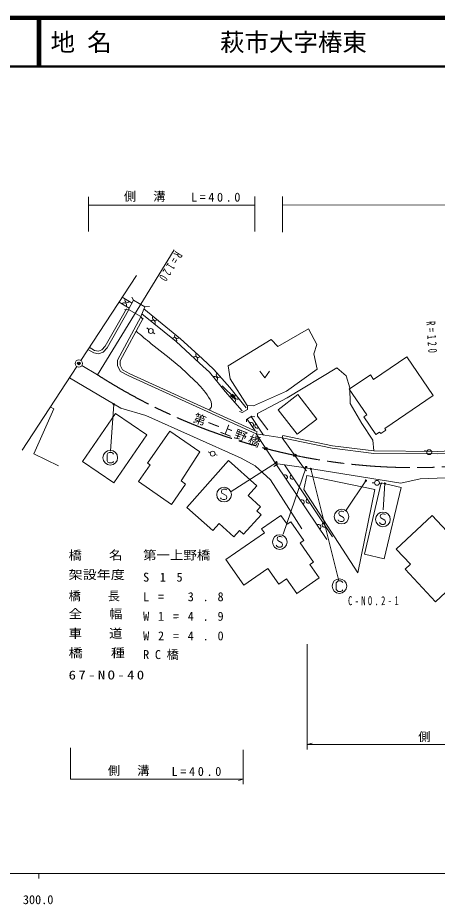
# Model space of a CAD drawing. Units: millimetres, scale not verified. Extents: x 40000 to 680000, y 20000 to 380000.
# Drawn here: x 363672 to 449416, y 198715 to 380000 of the extents above; entities that cross this region are included whole.
import ezdxf
from ezdxf.enums import TextEntityAlignment as Align

# ---------------------------------------------------------------- set-up
doc = ezdxf.new("R2010")
doc.units = ezdxf.units.MM
doc.header["$LTSCALE"] = 1000
doc.header["$PDMODE"] = 32
doc.header["$PDSIZE"] = 500
doc.linetypes.add('CHAIN', pattern=[18.5, 12, -1.5, 3.5, -1.5])
for name, color, linetype, lineweight in [('M-BGD', 7, 'Continuous', 13), ('M-BMK', 2, 'CHAIN', 13), ('M-BMK-SRVR', 3, 'Continuous', 13), ('M-STR-HTXT', 7, 'Continuous', 13), ('M-STR-STR1', 1, 'Continuous', 13), ('M-STR-STRC', 7, 'Continuous', 13), ('M-TTL', 2, 'Continuous', 140), ('M-TTL-BAND', 7, 'Continuous', 13), ('M-TTL-LINE', 7, 'Continuous', 50)]:
    doc.layers.add(name, color=color, linetype=linetype, lineweight=lineweight)
doc.layers.add('M-OTRS', color=6, linetype='Continuous')
doc.layers.add('M-TTL-TXT', color=7, linetype='Continuous')
doc.styles.add('ＭＳ ゴシック', font='')
doc.styles.get('ＭＳ ゴシック').set_extended_font_data('MS Gothic')

msp = doc.modelspace()

# ---------------------------------------------------------------- linework, layer by layer
at = {"layer": 'M-BGD'}
for p, q in [((387040, 321655), (385034, 322868)), ((384378, 321865), (386480, 320608)), ((387356, 322244), (386318, 320306)), ((388844, 318889), (389639, 320895)), ((390483, 316251), (390091, 316561)), ((391291, 315663), (391707, 315386)), ((406650, 308816), (407100, 306162)), ((435763, 306994), (431428, 304046)), ((405439, 304697), (408124, 302131)), ((410560, 297936), (412175, 295543)), ((413914, 294665), (411359, 298428)), ((434417, 298416), (436890, 294779)), ((412402, 294890), (412610, 295345)), ((417846, 294585), (417744, 294095)), ((436890, 294779), (437637, 295287)), ((403038, 291043), (402574, 291228)), ((403973, 290688), (404443, 290519)), ((447309, 291340), (446838, 291509)), ((416032, 288227), (416563, 288604)), ((416571, 288604), (426843, 273312)), ((427999, 273823), (418178, 288600)), ((422080, 288041), (422698, 287342)), ((436604, 284895), (436104, 284895)), ((437592, 284785), (438079, 284675)), ((403559, 275120), (398222, 279881)), ((413295, 279999), (412529, 279141)), ((408967, 275148), (407837, 273881)), ((424099, 268701), (421387, 272596)), ((406223, 269194), (409863, 263966)), ((418630, 265271), (420716, 262276)), ((420716, 262276), (425275, 265450)), ((420716, 262276), (420621, 262211))]:
    msp.add_line(p, q, dxfattribs=at)
for points in [[(390608, 320965), (389639, 320895), (387356, 322244), (387009, 322832)], [(378031, 312171), (379215, 311496), (380204, 311291), (381159, 311633), (381943, 312520), (386340, 320195)], [(378279, 312605), (379394, 311969), (380168, 311810), (380869, 312060), (381535, 312813), (385906, 320444)], [(385488, 320271), (386318, 320306), (388844, 318889), (389260, 318301)], [(389059, 319432), (396076, 313771), (400852, 309379), (402870, 307503), (406088, 303595), (409515, 299583)], [(410345, 300241), (406988, 304391), (403734, 308092), (401347, 310305), (396952, 314340), (389464, 320452)], [(388864, 318832), (384093, 309997), (384093, 308837), (384673, 307644), (386379, 306758), (412402, 294890)], [(389304, 318594), (384593, 309871), (384593, 308952), (385050, 308011), (386598, 307207), (412610, 295345)], [(406650, 308816), (415469, 314169), (416817, 312781), (423104, 316417), (424780, 313151), (424168, 311272), (424904, 308169), (418576, 303634), (411839, 300651), (410573, 300691), (407100, 306162)], [(435763, 306994), (436417, 306031), (443226, 310661)], [(438680, 295996), (448607, 302746), (443226, 310661)], [(412656, 299099), (418740, 302286), (428912, 308415), (430791, 306742), (431527, 304292), (431610, 301147), (433980, 297024), (436227, 293635), (436486, 291404)], [(413151, 307756), (414151, 306397), (415151, 307757)], [(374229, 306362), (384755, 300143), (389873, 298666), (409369, 289945), (412212, 288382), (415340, 285519), (421759, 275483)], [(434417, 298416), (434991, 298806), (431428, 304046)], [(370326, 300401), (371018, 300002), (366936, 290793), (372028, 288375)], [(409028, 299465), (409559, 299302), (410620, 299874), (410661, 300650)], [(410458, 297342), (410458, 297873), (411519, 298527), (412132, 298405)], [(412656, 299099), (412672, 298545), (414757, 295736)], [(438680, 295996), (438898, 295676), (437854, 294967), (437637, 295287)], [(390220, 288941), (394769, 295470), (400887, 291208)], [(417744, 294095), (427926, 291967), (436453, 290904), (449456, 290802), (456223, 291124)], [(417846, 294585), (428009, 292461), (436486, 291404), (449446, 291302), (456200, 291624)], [(422080, 288041), (441967, 284838), (445906, 285735), (505254, 288057), (522018, 289502), (559441, 291586), (572615, 292109)], [(400887, 291208), (397059, 285285), (397990, 284637)], [(388345, 285160), (390731, 288585), (390220, 288941)], [(398222, 279881), (406766, 289460), (412552, 284298)], [(397990, 284637), (395084, 280465), (388345, 285160)], [(413295, 279999), (410746, 282273), (412552, 284298)], [(408967, 275148), (409847, 274363), (413410, 278356), (412529, 279141)], [(418725, 276421), (417455, 278244), (413509, 275497)], [(457523, 268461), (448384, 278232), (441025, 271348)], [(403559, 275120), (404839, 276555), (407837, 273881)], [(418725, 276421), (419482, 276948), (422144, 273123), (421387, 272596)], [(406223, 269194), (414086, 274668), (413509, 275497)], [(442828, 267229), (443921, 268252), (441025, 271348)], [(424099, 268701), (423367, 268191), (425275, 265450)], [(442828, 267229), (449070, 260555), (457523, 268461)], [(418630, 265271), (417037, 264162), (414788, 267394), (409863, 263966)]]:
    msp.add_lwpolyline(points, dxfattribs=at)
for points in [[(408124, 302131), (407622, 303053), (407180, 302591)], [(408037, 302214), (407609, 302982), (407250, 302606)], [(407950, 302297), (407597, 302911), (407320, 302622)], [(407863, 302380), (407584, 302840), (407391, 302638)], [(407777, 302463), (407572, 302769), (407461, 302654)], [(424791, 297919), (420910, 302941), (416909, 299848), (420790, 294827)], [(407661, 302573), (407559, 302698), (407532, 302669)], [(376898, 289288), (383651, 299095), (390060, 294683), (383307, 284875)], [(433204, 266482), (436677, 283563), (422760, 286392), (422174, 283510)], [(434538, 270302), (437980, 284868), (442019, 283914), (438577, 269348)]]:
    msp.add_lwpolyline(points, close=True, dxfattribs=at)
for centre in [(390875, 315940), (403502, 290857), (447779, 291171), (437104, 284895)]:
    msp.add_circle(centre, 500, dxfattribs=at)
for centre, start, end in [((385429, 321236), 329.10882, 149.10882), ((386037, 322262), 148.85054, 328.85054), ((391285, 317636), 321.10514, 141.10514), ((391722, 318609), 140.77922, 320.77922), ((395687, 314085), 321.10514, 141.10514), ((396239, 314922), 140.77922, 320.77922), ((399965, 310195), 317.39679, 137.39679), ((400569, 311019), 137.4434, 317.4434), ((403988, 306145), 309.47452, 129.47452), ((404738, 306951), 131.3193, 311.3193), ((408511, 302508), 128.9696, 308.9696), ((407658, 301758), 310.49888, 130.49888), ((411368, 296740), 304.02846, 124.02846), ((412637, 296547), 124.17886, 304.17886), ((418283, 286056), 303.88856, 123.88856), ((419814, 286137), 123.60901, 303.60901), ((421707, 280958), 303.88856, 123.88856), ((423088, 281211), 123.60901, 303.60901), ((425131, 275860), 303.88856, 123.88856), ((426362, 276286), 123.60901, 303.60901)]:
    msp.add_arc(centre, 500, start, end, dxfattribs=at)
msp.add_open_spline([(402832, 299804), (403001, 300023), (403169, 300242), (403250, 300477), (403459, 301085), (403083, 301806), (402685, 302442), (401862, 303759), (400944, 304718), (399966, 305682), (398550, 306997), (397212, 308291), (395783, 309507), (394231, 310828), (392572, 312058), (390967, 313343), (389916, 314186), (388888, 315053), (387860, 315920)], degree=3, knots=[0, 0, 0, 0, 1, 1, 1, 2, 2, 2, 3, 3, 3, 4, 4, 4, 5, 5, 5, 6, 6, 6, 6], dxfattribs=at)
at = {"layer": 'M-BMK'}
msp.add_line((376796, 308915), (379973, 306971), dxfattribs=at)
msp.add_arc((444724, 408002), 120000, 237.34369, 273.44831, dxfattribs=at)
at = {"layer": 'M-BMK-SRVR'}
for p, q in [((376567, 309934), (387920, 327275)), ((364544, 291569), (375745, 308679))]:
    msp.add_line(p, q, dxfattribs=at)
msp.add_circle((376156, 309306), 750, dxfattribs=at)
at = {"layer": 'M-OTRS'}
for p in [(376156, 309306), (414385, 291900), (420311, 290511)]:
    msp.add_point(p, dxfattribs=at)
at = {"layer": 'M-STR-HTXT'}
for p, q in [((378126, 336270), (378125, 343348)), ((412150, 336256), (412149, 343454)), ((417759, 336160), (417758, 343424)), ((378125, 341651), (412149, 341654)), ((417759, 341703), (572179, 341757)), ((379973, 306971), (395632, 332560)), ((422809, 251917), (422817, 230355)), ((374471, 230711), (374471, 224303)), ((409767, 223305), (409766, 230305)), ((422816, 231355), (423816, 231636)), ((422816, 231355), (493455, 231380)), ((374468, 224301), (409766, 224305)), ((409766, 224305), (408766, 224025))]:
    msp.add_line(p, q, dxfattribs=at)
at = {"layer": 'M-STR-STR1'}
for p, q in [((417744, 294095), (412402, 294890)), ((416571, 288604), (412402, 294890)), ((417744, 294095), (422080, 288041))]:
    msp.add_line(p, q, dxfattribs=at)
msp.add_lwpolyline([(416563, 288604), (416838, 288791), (422080, 288041)], dxfattribs=at)
at = {"layer": 'M-STR-STRC'}
for p, q in [((383313, 300952), (382639, 291383)), ((407289, 283154), (416551, 289080)), ((417921, 274362), (422625, 288099)), ((423589, 287750), (429270, 264821)), ((430788, 279335), (434830, 285327)), ((438705, 284750), (438343, 279338))]:
    msp.add_line(p, q, dxfattribs=at)
for points in [[(383254, 290750), (383134, 290930), (382894, 291110), (382354, 291110), (382114, 290930), (381934, 290690), (381934, 289370), (382114, 289130), (382354, 288950), (382894, 288950), (383134, 289070), (383254, 289250)], [(406319, 283444), (406199, 283564), (405959, 283624), (405719, 283623), (405359, 283443), (405299, 283083), (405419, 282783), (406259, 282304), (406380, 282004), (406320, 281644), (406020, 281464), (405600, 281463), (405240, 281643), (405120, 281823)], [(430337, 278942), (430217, 279062), (429977, 279122), (429737, 279122), (429377, 278942), (429317, 278581), (429437, 278282), (430277, 277802), (430397, 277502), (430338, 277142), (430038, 276962), (429618, 276962), (429258, 277141), (429137, 277321)], [(438794, 278381), (438673, 278501), (438433, 278561), (438193, 278561), (437834, 278381), (437774, 278021), (437894, 277721), (438734, 277241), (438854, 276941), (438794, 276581), (438494, 276401), (438074, 276401), (437714, 276581), (437594, 276761)], [(417710, 273751), (417590, 273871), (417350, 273931), (417110, 273931), (416750, 273751), (416691, 273391), (416811, 273091), (417651, 272611), (417771, 272311), (417711, 271951), (417411, 271771), (416991, 271771), (416631, 271950), (416511, 272130)], [(430087, 264495), (429967, 264675), (429726, 264855), (429186, 264855), (428947, 264675), (428767, 264434), (428767, 263114), (428947, 262875), (429187, 262695), (429727, 262695), (429967, 262815), (430087, 262995)]]:
    msp.add_lwpolyline(points, dxfattribs=at)
for centre, radius in [((383313, 300952), 150), ((383313, 300952), 90), ((383313, 300952), 30), ((382594, 290030), 1500), ((416551, 289080), 150), ((416551, 289080), 90), ((416551, 289080), 30), ((422625, 288099), 150), ((422625, 288099), 90), ((422625, 288099), 30), ((423589, 287750), 150), ((423589, 287750), 90), ((423589, 287750), 30), ((434830, 285327), 150), ((434830, 285327), 90), ((434830, 285327), 30), ((438705, 284750), 150), ((438705, 284750), 90), ((438705, 284750), 30), ((405839, 282483), 1500), ((429857, 277982), 1500), ((438314, 277421), 1500), ((417231, 272791), 1500), ((429427, 263775), 1500)]:
    msp.add_circle(centre, radius, dxfattribs=at)
at = {"layer": 'M-TTL'}
msp.add_line((680000, 380000), (40000, 380000), dxfattribs=at)
at = {"layer": 'M-TTL-BAND'}
for p, q in [((40000, 205000), (579000, 205000)), ((368000, 205000), (368000, 204000))]:
    msp.add_line(p, q, dxfattribs=at)
at = {"layer": 'M-TTL-LINE'}
for p, q in [((367750, 380000), (367750, 370000)), ((368250, 380000), (368250, 370000)), ((40000, 370000), (680000, 370000))]:
    msp.add_line(p, q, dxfattribs=at)

# ---------------------------------------------------------------- texts
at = {"layer": 'M-STR-HTXT', "char_height": 1833, "attachment_point": 7, "style": 'ＭＳ ゴシック'}
for s, insert, rotation in [('\\T1.2;側\u3000溝', (385372, 342363), 0.006), ('\\T1.42;L=40.0', (399086, 342365), 0.006), ('\\T1.61;\\W0.7;R=120', (395866, 332416), 238.12), ('\\T1.61;\\W0.7;R=120', (447160, 317897), 273.62), ('\\T1.2;側\u3000溝', (445523, 231863), 0.02), ('\\T1.2;側\u3000溝', (382086, 224934), 0.006), ('\\T1.43;L=40.0', (395119, 224936), 0.006)]:
    msp.add_mtext(s, dxfattribs=dict(at, insert=insert, rotation=rotation))
at = {"layer": 'M-STR-STR1', "style": 'ＭＳ ゴシック'}
for s, width, p in [('橋\u3000\u3000名', 1.1, (374068, 268648)), ('第一上野橋', 1.1, (389290, 268653)), ('架設年度 ', 1.15, (374069, 264648)), ('全\u3000\u3000幅', 1.1, (374072, 256648)), ('車\u3000\u3000道', 1.1, (374073, 252648)), ('橋\u3000\u3000種 ', 1.15, (374075, 248648))]:
    msp.add_text(s, height=1833, rotation=0.02, dxfattribs=dict(at, width=width)).set_placement(p, align=Align.BOTTOM_LEFT)
at = {"layer": 'M-STR-STR1', "char_height": 1833, "attachment_point": 7, "style": 'ＭＳ ゴシック'}
for s, insert, rotation in [('\\T1.2;第一上野橋', (399312, 297266), 338.62), ('\\T2.74;S15', (389291, 264653), 0.02), ('\\T1.6;橋\\~\\~長', (374071, 260648), 0.02), ('\\T2.44;L=\\~3.8', (389292, 260653), 0.02), ('\\T2.44;W1=4.9', (389294, 256653), 0.02), ('\\T2.44;W2=4.0', (389295, 252653), 0.02), ('\\T1.93;RC橋', (389297, 248653), 0.02), ('\\T1.33;\\W1.2;67-NO-40', (374076, 244648), 0.02)]:
    msp.add_mtext(s, dxfattribs=dict(at, insert=insert, rotation=rotation))
at = {"layer": 'M-STR-STRC', "insert": (431178, 259845), "char_height": 1833, "attachment_point": 7, "rotation": 0.02, "style": 'ＭＳ ゴシック'}
msp.add_mtext('\\T1.55;\\W0.7;C-NO.2-1', dxfattribs=at)
at = {"layer": 'M-TTL-BAND', "style": 'ＭＳ ゴシック'}
msp.add_text('300.0', height=1833, dxfattribs=at).set_placement((367844, 198195), align=Align.BOTTOM_CENTER)
at = {"layer": 'M-TTL-TXT', "style": 'ＭＳ ゴシック'}
for s, p in [('地 名', (370380, 375000)), ('萩市大字椿東', (405024, 375000))]:
    msp.add_text(s, height=3666, dxfattribs=at).set_placement(p, align=Align.MIDDLE_LEFT)

doc.saveas('drawing.dxf')
